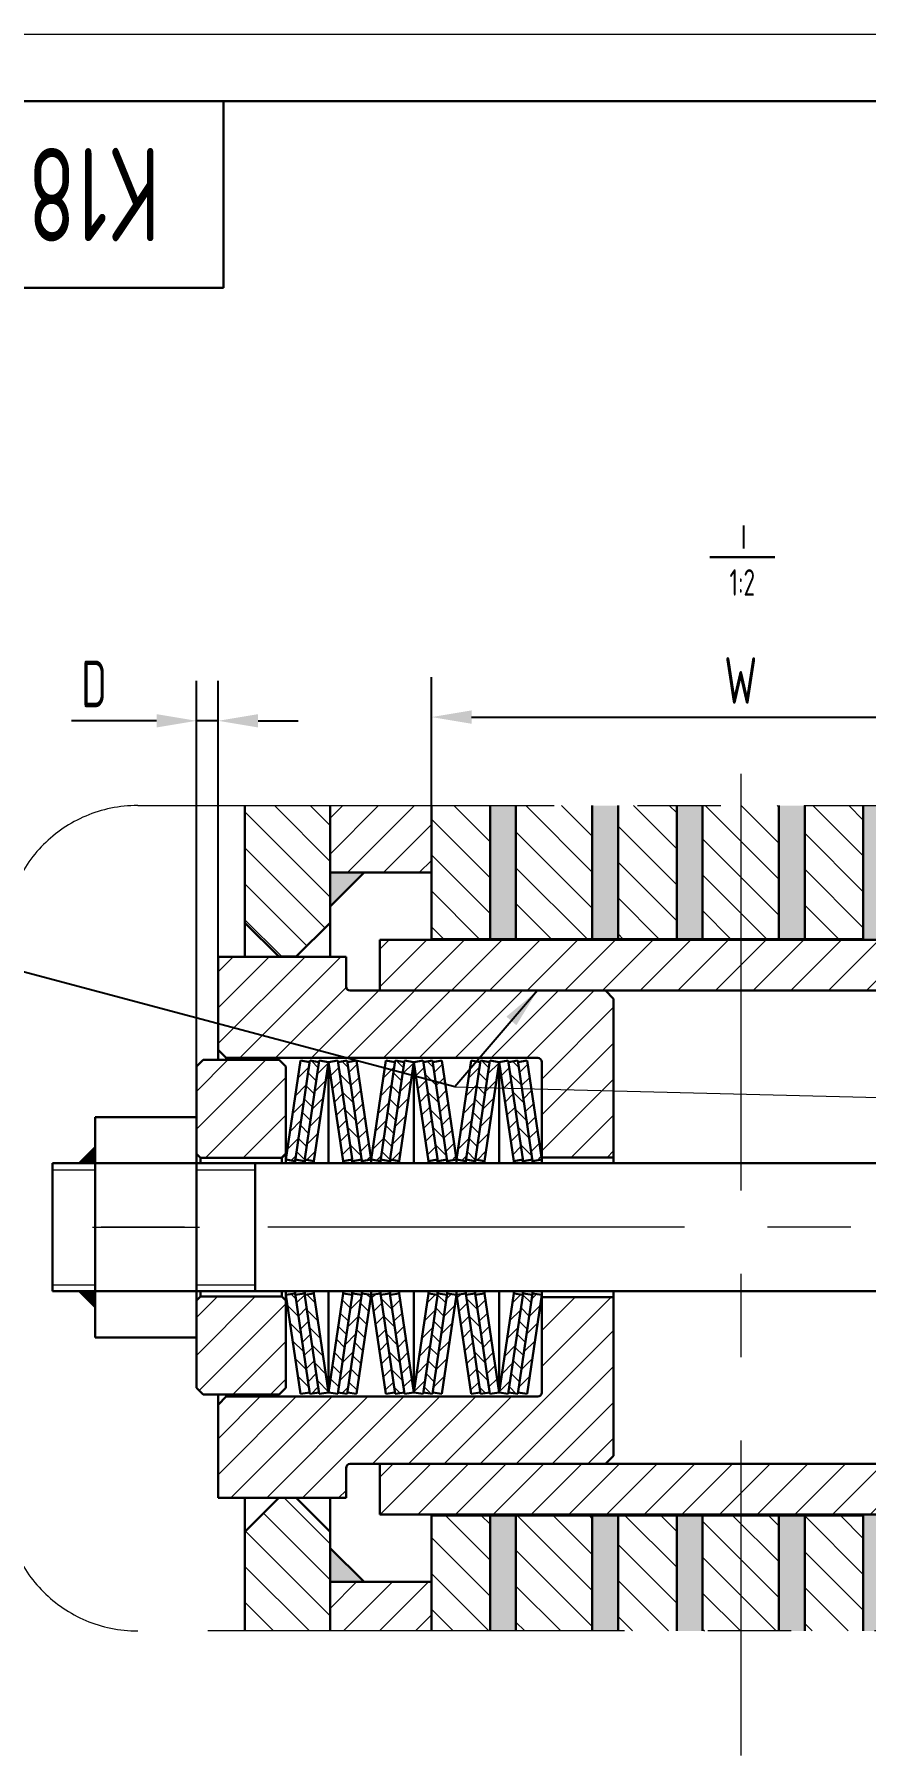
# Model space of a CAD drawing. Header units: millimetres. Extents: x 0 to 4200, y 0 to 2970.
# Drawn here: x 668 to 1292, y 1679 to 2970 of the extents above; entities that cross this region are included whole.
import ezdxf
from ezdxf.enums import TextEntityAlignment as Align

# ---------------------------------------------------------------- set-up
doc = ezdxf.new("R2010")
doc.units = ezdxf.units.MM
doc.header["$LTSCALE"] = 100
doc.linetypes.add('G', pattern=[2, 1.25, -0.25, 0.25, -0.25])
doc.linetypes.add('K', pattern=[2.5, 1.25, -0.25, 0.25, -0.25, 0.25, -0.25])
doc.layers.get('0').update_dxf_attribs({"lineweight": 30})
doc.layers.get('Defpoints').update_dxf_attribs({"lineweight": 30})
for name, color, linetype, lineweight in [('01', 7, 'Continuous', 30), ('02', 1, 'Continuous', 13), ('05', 4, 'G', 13), ('07', 6, 'K', 13), ('08', 1, 'Continuous', 13), ('11', 3, 'Continuous', 13)]:
    doc.layers.add(name, color=color, linetype=linetype, lineweight=lineweight)
doc.styles.get("Standard").update_dxf_attribs({"font": 'isocp', "width": 0.707, "bigfont": 'intecad.shx'})
doc.dimstyles.new('INTE', dxfattribs={"dimscale": 10, "dimtxt": 3.5, "dimasz": 3, "dimexe": 3, "dimexo": 0, "dimgap": 1, "dimtad": 1, "dimdec": 1, "dimzin": 9, "dimdsep": 46, "dimtxsty": 'Standard', "dimcen": 0, "dimclrd": 1, "dimclre": 1, "dimclrt": 3, "dimaunit": 1, "dimadec": 0, "dimazin": 0, "dimtfac": 1, "dimtdec": 1, "dimtmove": 0, "dimatfit": 0, "dimfxl": 1, "dimarcsym": 0})
pattern_1 = [(225, (4929.7666, 3394.5196), (5.656854, -5.656854), [])]
pattern_2 = [(225, (-3087.938, 3394.5196), (-5.656854, 5.656854), [])]
pattern_3 = [(315, (-3087.938, 3394.5196), (-5.656854, -5.656854), [])]
pattern_4 = [(315, (4929.7666, 3394.5196), (5.656854, 5.656854), [])]
pattern_5 = [(315, (4993.7666, 3394.5196), (5.656854, 5.656854), [])]
pattern_6 = [(225, (4993.7666, 3394.5196), (5.656854, -5.656854), [])]
pattern_7 = [(135, (-3023.938, 756.192), (-5.656854, -5.656854), [])]
pattern_8 = [(45, (-3023.938, 756.192), (-5.656854, 5.656854), [])]
pattern_9 = [(45, (-3087.938, 756.192), (-5.656854, 5.656854), [])]
pattern_10 = [(135, (-3087.938, 756.192), (-5.656854, -5.656854), [])]
pattern_11 = [(135, (-2959.938, 756.192), (-5.656854, -5.656854), [])]
pattern_12 = [(45, (-2959.938, 756.192), (-5.656854, 5.656854), [])]

# ---------------------------------------------------------------- blocks, each defined once
blk = doc.blocks.new('*D9')
at = {"layer": '08', "color": 1, "lineweight": -2}
for p, q in [((789.9, 2195.9), (789.9, 2485.2)), ((806.1, 2278.3), (806.1, 2485.2)), ((759.9, 2455.2), (696.1, 2455.2)), ((806.1, 2455.2), (789.9, 2455.2)), ((836.1, 2455.2), (866.1, 2455.2))]:
    blk.add_line(p, q, dxfattribs=at)
at = {"layer": '08', "color": 1}
for points in [[(759.9, 2460.2), (759.9, 2450.2), (789.9, 2455.2)], [(836.1, 2460.2), (836.1, 2450.2), (806.1, 2455.2)]]:
    blk.add_solid(points, dxfattribs=at)
at = {"layer": 'Defpoints', "color": 0}
for p in [(789.9, 2455.2), (806.1, 2278.3), (789.9, 2195.9)]:
    blk.add_point(p, dxfattribs=at)
at = {"layer": '08', "color": 3, "insert": (713, 2482.9), "char_height": 35, "attachment_point": 5}
blk.add_mtext('D', dxfattribs=at)
blk = doc.blocks.new('*D11')
at = {"layer": '08', "color": 1, "lineweight": -2}
for p, q in [((966.2, 2391.7), (966.2, 2488)), ((1430.2, 2391.7), (1430.2, 2488)), ((996.2, 2458), (1400.2, 2458))]:
    blk.add_line(p, q, dxfattribs=at)
at = {"layer": '08', "color": 1}
for points in [[(996.2, 2463), (996.2, 2453), (966.2, 2458)], [(1400.2, 2463), (1400.2, 2453), (1430.2, 2458)]]:
    blk.add_solid(points, dxfattribs=at)
at = {"layer": 'Defpoints', "color": 0}
for p in [(1430.2, 2458), (966.2, 2391.7), (1430.2, 2391.7)]:
    blk.add_point(p, dxfattribs=at)
at = {"layer": '08', "color": 3, "insert": (1198.2, 2485.5), "char_height": 35, "attachment_point": 5}
blk.add_mtext('W', dxfattribs=at)
blk = doc.blocks.new('*U18', base_point=(251.96, 168.31))
at = {"layer": '01'}
for p, q in [((251.96, 168.31), (251.96, 182.31)), ((195.96, 168.31), (251.96, 168.31))]:
    blk.add_line(p, q, dxfattribs=at)
blk = doc.blocks.new('*U19')
at = {"layer": '01'}
blk.add_lwpolyline([(415, 292), (25, 292)], dxfattribs=at)
at = {"layer": '02'}
blk.add_lwpolyline([(420, 297), (0, 297)], dxfattribs=at)

msp = doc.modelspace()

# ---------------------------------------------------------------- hatches: boundary and pattern name
at = {"layer": '01', "ltscale": 2.5}
h = msp.add_hatch(color=256, dxfattribs=at)
h.paths.add_polyline_path([(1029.56, 2391.65), (1010.16, 2391.65), (1010.16, 2291.51), (1029.56, 2291.51)])
h.paths.add_polyline_path([(1106.16, 2391.65), (1086.76, 2391.65), (1086.76, 2291.51), (1106.16, 2291.51)])
h.paths.add_polyline_path([(1169.56, 2391.65), (1150.16, 2391.65), (1150.16, 2291.51), (1169.56, 2291.51)])
h.paths.add_polyline_path([(1226.76, 2291.51), (1246.24, 2291.51), (1246.24, 2391.65), (1226.76, 2391.65)])
h.paths.add_polyline_path([(1309.56, 2391.65), (1290.16, 2391.65), (1290.16, 2290.86), (1309.56, 2290.86)])
h.paths.add_polyline_path([(1386.24, 2391.65), (1366.76, 2391.65), (1366.76, 2290.86), (1386.24, 2290.86)])
h.paths.add_polyline_path([(1386.24, 1859.86), (1366.76, 1859.86), (1366.76, 1772.62), (1386.24, 1772.62)])
h.paths.add_polyline_path([(1309.56, 1859.86), (1290.16, 1859.86), (1290.16, 1772.62), (1309.56, 1772.62)])
h.paths.add_polyline_path([(1226.76, 1772.62), (1246.24, 1772.62), (1246.24, 1859.2), (1226.76, 1859.2)])
h.paths.add_polyline_path([(1169.56, 1859.2), (1150.16, 1859.2), (1150.16, 1772.62), (1169.56, 1772.62)])
h.paths.add_polyline_path([(1106.16, 1859.2), (1086.76, 1859.2), (1086.76, 1772.62), (1106.16, 1772.62)])
h.paths.add_polyline_path([(1010.16, 1772.62), (1029.56, 1772.62), (1029.56, 1859.2), (1010.16, 1859.2)])
for points in [[(890.16, 2341.36), (915.56, 2341.36), (890.16, 2315.96)], [(713.91, 2123.36), (701.91, 2123.36), (713.91, 2135.36)], [(713.91, 2027.36), (701.91, 2027.36), (713.91, 2015.36)], [(890.16, 1809.36), (915.56, 1809.36), (890.16, 1834.76)]]:
    msp.add_hatch(color=256, dxfattribs=at).paths.add_polyline_path(points)
at = {"layer": '02', "linetype": 'Continuous', "ltscale": 2.5}
h = msp.add_hatch(dxfattribs=at)
h.set_pattern_fill('LINE', color=1, scale=6, angle=315, style=0)
h.set_pattern_definition([(315, (2463.412, -1729.01), (13.470384, 13.470384), [])])
h.paths.add_polyline_path([(890.16, 1846.96), (864.76, 1872.36), (851.56, 1872.36), (826.16, 1846.96), (826.16, 1772.62), (890.16, 1772.62)])
h.paths.add_polyline_path([(851.56, 2278.36), (864.76, 2278.36), (890.16, 2303.76), (890.16, 2391.65), (826.16, 2391.65), (826.16, 2303.76)])
h.paths.add_polyline_path([(1010.16, 2391.65), (966.16, 2391.65), (966.16, 2291.51), (1010.16, 2291.51)])
h.paths.add_polyline_path([(1010.16, 1859.2), (966.16, 1859.2), (966.16, 1772.62), (1010.16, 1772.62)])
h.paths.add_polyline_path([(1086.76, 1859.2), (1029.56, 1859.2), (1029.56, 1772.62), (1086.76, 1772.62)])
h.paths.add_polyline_path([(1086.76, 2291.51), (1086.76, 2391.65), (1029.56, 2391.65), (1029.56, 2291.51)])
h.paths.add_polyline_path([(1150.16, 2391.65), (1106.16, 2391.65), (1106.16, 2291.51), (1150.16, 2291.51)])
h.paths.add_polyline_path([(1106.16, 1772.62), (1150.16, 1772.62), (1150.16, 1859.2), (1106.16, 1859.2)])
h.paths.add_polyline_path([(1198.2, 1772.62), (1226.76, 1772.62), (1226.76, 1859.2), (1198.2, 1859.2)])
h.paths.add_polyline_path([(1198.2, 1859.2), (1169.56, 1859.2), (1169.56, 1772.62), (1198.2, 1772.62)])
h.paths.add_polyline_path([(1169.56, 2291.51), (1198.2, 2291.51), (1198.2, 2391.65), (1169.56, 2391.65)])
h.paths.add_polyline_path([(1198.2, 2291.51), (1226.76, 2291.51), (1226.76, 2391.65), (1198.2, 2391.65)])
h.paths.add_polyline_path([(1290.16, 2391.65), (1246.24, 2391.65), (1246.24, 2291.51), (1290.16, 2291.51)])
h.paths.add_polyline_path([(1290.16, 1859.2), (1246.24, 1859.2), (1246.24, 1772.62), (1290.16, 1772.62)])
h.paths.add_polyline_path([(1309.56, 1772.62), (1366.76, 1772.62), (1366.76, 1859.86), (1309.56, 1859.86)])
h.paths.add_polyline_path([(1430.24, 1859.86), (1386.24, 1859.86), (1386.24, 1772.62), (1430.24, 1772.62)])
h.paths.add_polyline_path([(1570.16, 1846.96), (1544.76, 1872.36), (1531.56, 1872.36), (1506.16, 1846.96), (1506.16, 1772.62), (1570.16, 1772.62)])
h.paths.add_polyline_path([(1570.16, 2391.65), (1506.16, 2391.65), (1506.16, 2303.76), (1531.56, 2278.36), (1544.76, 2278.36), (1570.16, 2303.76)])
h.paths.add_polyline_path([(1430.16, 2391.65), (1386.24, 2391.65), (1386.24, 2290.86), (1430.16, 2290.86)])
h.paths.add_polyline_path([(1366.76, 2391.65), (1309.56, 2391.65), (1309.56, 2290.86), (1366.76, 2290.86)])
h = msp.add_hatch(dxfattribs=at)
h.set_pattern_fill('LINE', color=1, scale=6, angle=45, style=0)
h.set_pattern_definition([(45, (2463.412, -1729.01), (-13.470384, 13.470384), [])])
h.paths.add_polyline_path([(1506.16, 2341.36), (1506.16, 2391.65), (1430.16, 2391.65), (1430.16, 2341.36)])
h.paths.add_polyline_path([(966.16, 2341.36), (966.16, 2391.65), (890.16, 2391.65), (890.16, 2341.36)])
h.paths.add_polyline_path([(890.16, 1809.36), (890.16, 1772.62), (966.16, 1772.62), (966.16, 1809.36)])
h.paths.add_polyline_path([(1430.24, 1809.36), (1430.24, 1772.62), (1506.16, 1772.62), (1506.16, 1809.36)])
at = {"layer": '02', "ltscale": 2.5}
h = msp.add_hatch(dxfattribs=at)
h.set_pattern_fill('_USER', color=256, scale=20, angle=45, style=0, pattern_type=0)
h.set_pattern_definition([(45, (-5801.514, -457.02), (-14.142136, 14.142136), [])])
h.paths.add_polyline_path([(1328.86, 2252.86), (1328.86, 2290.86), (927.46, 2290.86), (927.46, 2252.86)])
h.paths.add_polyline_path([(1328.86, 1859.86), (1328.86, 1897.86), (927.46, 1897.86), (927.46, 1859.86)])
at = {"layer": '02', "linetype": 'Continuous', "ltscale": 2.5}
h = msp.add_hatch(dxfattribs=at)
h.set_pattern_fill('LINE', color=1, scale=6, angle=45, style=0)
h.set_pattern_definition([(45, (479.306, 1428.322), (-13.4704, 13.4704), [])])
h.paths.add_polyline_path([(812.19, 1948.36), (806.09, 1942.26), (806.09, 1872.41), (902.1, 1872.41), (902.1, 1894.81, -0.4142136), (905.15, 1897.86), (1096.67, 1897.86), (1102.76, 1903.96), (1102.76, 2022.98), (1048.91, 2022.98), (1048.91, 1951.4, -0.4142136), (1045.87, 1948.36)])
h.paths.add_polyline_path([(902.1, 2255.9), (902.1, 2278.3), (806.09, 2278.3), (806.09, 2208.45), (812.19, 2202.36), (1045.87, 2202.36, -0.4142136), (1048.91, 2199.31), (1048.91, 2127.73), (1102.76, 2127.73), (1102.76, 2246.76), (1096.67, 2252.85), (905.15, 2252.85, -0.4142136)])
at = {"layer": '02', "ltscale": 2.5}
h = msp.add_hatch(dxfattribs=at)
h.set_pattern_fill('_USER', color=256, scale=20, angle=45, style=0, pattern_type=0)
h.set_pattern_definition([(45, (-4257.38, 608.965), (-14.142136, 14.142136), [])])
h.paths.add_polyline_path([(853.91, 2127.36), (856.91, 2130.36), (856.91, 2195.86), (851.91, 2200.86), (794.91, 2200.86), (789.91, 2195.86), (789.91, 2130.36), (792.91, 2127.36)])
h.paths.add_polyline_path([(856.91, 2020.36), (853.91, 2023.36), (792.91, 2023.36), (789.91, 2020.36), (789.91, 1954.86), (794.91, 1949.86), (851.91, 1949.86), (856.91, 1954.86)])
h = msp.add_hatch(dxfattribs=at)
h.set_pattern_fill('_USER', color=256, scale=8, angle=45, style=0, pattern_type=0)
h.set_pattern_definition(pattern_9)
h.paths.add_polyline_path([(874.77, 2199.21), (867.86, 2200.36), (856.91, 2126.11), (863.82, 2124.96), (863.99, 2126.1), (863.99, 2126.11), (863.99, 2126.11)])
h = msp.add_hatch(dxfattribs=at)
h.set_pattern_fill('_USER', color=256, scale=8, angle=135, style=0, pattern_type=0)
h.set_pattern_definition(pattern_10)
h.paths.add_polyline_path([(881.84, 2199.21), (874.94, 2200.36), (863.99, 2126.11), (870.89, 2124.96), (871.06, 2126.1), (871.06, 2126.11), (871.06, 2126.11)])
h = msp.add_hatch(dxfattribs=at)
h.set_pattern_fill('_USER', color=256, scale=8, angle=45, style=0, pattern_type=0)
h.set_pattern_definition(pattern_9)
h.paths.add_polyline_path([(888.91, 2199.21), (882.01, 2200.36), (871.06, 2126.11), (877.97, 2124.96)])
h = msp.add_hatch(dxfattribs=at)
h.set_pattern_fill('_USER', color=256, scale=8, angle=45, style=0, pattern_type=0)
h.set_pattern_definition(pattern_9)
h.paths.add_polyline_path([(888.91, 2199.21), (895.82, 2200.36), (906.77, 2126.11), (899.86, 2124.96)])
h = msp.add_hatch(dxfattribs=at)
h.set_pattern_fill('_USER', color=256, scale=8, angle=135, style=0, pattern_type=0)
h.set_pattern_definition(pattern_10)
h.paths.add_polyline_path([(895.99, 2199.21), (902.89, 2200.36), (913.84, 2126.11), (906.94, 2124.96), (906.77, 2126.1), (906.77, 2126.11), (906.77, 2126.11)])
h = msp.add_hatch(dxfattribs=at)
h.set_pattern_fill('_USER', color=256, scale=8, angle=45, style=0, pattern_type=0)
h.set_pattern_definition(pattern_9)
h.paths.add_polyline_path([(903.06, 2199.21), (909.97, 2200.36), (920.91, 2126.11), (914.01, 2124.96), (913.84, 2126.1), (913.84, 2126.11), (913.84, 2126.11)])
h = msp.add_hatch(dxfattribs=at)
h.set_pattern_fill('_USER', color=256, scale=8, angle=45, style=0, pattern_type=0)
h.set_pattern_definition(pattern_8)
h.paths.add_polyline_path([(938.77, 2199.21), (931.86, 2200.36), (920.91, 2126.11), (927.82, 2124.96), (927.99, 2126.1), (927.99, 2126.11), (927.99, 2126.11)])
h = msp.add_hatch(dxfattribs=at)
h.set_pattern_fill('_USER', color=256, scale=8, angle=135, style=0, pattern_type=0)
h.set_pattern_definition(pattern_7)
h.paths.add_polyline_path([(945.84, 2199.21), (938.94, 2200.36), (927.99, 2126.11), (934.89, 2124.96), (935.06, 2126.1), (935.06, 2126.11), (935.06, 2126.11)])
h = msp.add_hatch(dxfattribs=at)
h.set_pattern_fill('_USER', color=256, scale=8, angle=45, style=0, pattern_type=0)
h.set_pattern_definition(pattern_8)
h.paths.add_polyline_path([(952.91, 2199.21), (946.01, 2200.36), (935.06, 2126.11), (941.97, 2124.96)])
h = msp.add_hatch(dxfattribs=at)
h.set_pattern_fill('_USER', color=256, scale=8, angle=45, style=0, pattern_type=0)
h.set_pattern_definition(pattern_8)
h.paths.add_polyline_path([(952.91, 2199.21), (959.82, 2200.36), (970.77, 2126.11), (963.86, 2124.96)])
h = msp.add_hatch(dxfattribs=at)
h.set_pattern_fill('_USER', color=256, scale=8, angle=135, style=0, pattern_type=0)
h.set_pattern_definition(pattern_7)
h.paths.add_polyline_path([(959.99, 2199.21), (966.89, 2200.36), (977.84, 2126.11), (970.94, 2124.96), (970.77, 2126.1), (970.77, 2126.11), (970.77, 2126.11)])
h = msp.add_hatch(dxfattribs=at)
h.set_pattern_fill('_USER', color=256, scale=8, angle=45, style=0, pattern_type=0)
h.set_pattern_definition(pattern_8)
h.paths.add_polyline_path([(967.06, 2199.21), (973.97, 2200.36), (984.91, 2126.11), (978.01, 2124.96), (977.84, 2126.1), (977.84, 2126.11), (977.84, 2126.11)])
h = msp.add_hatch(dxfattribs=at)
h.set_pattern_fill('_USER', color=256, scale=8, angle=45, style=0, pattern_type=0)
h.set_pattern_definition(pattern_12)
h.paths.add_polyline_path([(1002.77, 2199.21), (995.86, 2200.36), (984.91, 2126.11), (991.82, 2124.96), (991.99, 2126.1), (991.99, 2126.11), (991.99, 2126.11)])
h = msp.add_hatch(dxfattribs=at)
h.set_pattern_fill('_USER', color=256, scale=8, angle=135, style=0, pattern_type=0)
h.set_pattern_definition(pattern_11)
h.paths.add_polyline_path([(1009.84, 2199.21), (1002.94, 2200.36), (991.99, 2126.11), (998.89, 2124.96), (999.06, 2126.1), (999.06, 2126.11), (999.06, 2126.11)])
h = msp.add_hatch(dxfattribs=at)
h.set_pattern_fill('_USER', color=256, scale=8, angle=45, style=0, pattern_type=0)
h.set_pattern_definition(pattern_12)
h.paths.add_polyline_path([(1016.91, 2199.21), (1010.01, 2200.36), (999.06, 2126.11), (1005.97, 2124.96)])
h = msp.add_hatch(dxfattribs=at)
h.set_pattern_fill('_USER', color=256, scale=8, angle=45, style=0, pattern_type=0)
h.set_pattern_definition(pattern_12)
h.paths.add_polyline_path([(1016.91, 2199.21), (1023.82, 2200.36), (1034.77, 2126.11), (1027.86, 2124.96)])
h = msp.add_hatch(dxfattribs=at)
h.set_pattern_fill('_USER', color=256, scale=8, angle=135, style=0, pattern_type=0)
h.set_pattern_definition(pattern_11)
h.paths.add_polyline_path([(1023.99, 2199.21), (1030.89, 2200.36), (1041.84, 2126.11), (1034.94, 2124.96), (1034.77, 2126.1), (1034.77, 2126.11), (1034.77, 2126.11)])
h = msp.add_hatch(dxfattribs=at)
h.set_pattern_fill('_USER', color=256, scale=8, angle=45, style=0, pattern_type=0)
h.set_pattern_definition(pattern_12)
h.paths.add_polyline_path([(1031.06, 2199.21), (1037.97, 2200.36), (1048.91, 2126.11), (1042.01, 2124.96), (1041.84, 2126.1), (1041.84, 2126.11), (1041.84, 2126.11)])
h = msp.add_hatch(dxfattribs=at)
h.set_pattern_fill('_USER', color=256, scale=8, angle=45, style=0, pattern_type=0)
h.set_pattern_definition(pattern_3)
h.paths.add_polyline_path([(874.77, 1951.5), (867.86, 1950.35), (856.91, 2024.61), (863.82, 2025.76), (863.99, 2024.61), (863.99, 2024.61), (863.99, 2024.61)])
h = msp.add_hatch(dxfattribs=at)
h.set_pattern_fill('_USER', color=256, scale=8, angle=135, style=0, pattern_type=0)
h.set_pattern_definition(pattern_2)
h.paths.add_polyline_path([(881.84, 1951.5), (874.94, 1950.35), (863.99, 2024.61), (870.89, 2025.76), (871.06, 2024.61), (871.06, 2024.61), (871.06, 2024.61)])
h = msp.add_hatch(dxfattribs=at)
h.set_pattern_fill('_USER', color=256, scale=8, angle=45, style=0, pattern_type=0)
h.set_pattern_definition(pattern_3)
h.paths.add_polyline_path([(888.91, 1951.5), (882.01, 1950.35), (871.06, 2024.61), (877.97, 2025.76)])
h = msp.add_hatch(dxfattribs=at)
h.set_pattern_fill('_USER', color=256, scale=8, angle=45, style=0, pattern_type=0)
h.set_pattern_definition(pattern_3)
h.paths.add_polyline_path([(888.91, 1951.5), (895.82, 1950.35), (906.77, 2024.61), (899.86, 2025.76)])
h = msp.add_hatch(dxfattribs=at)
h.set_pattern_fill('_USER', color=256, scale=8, angle=135, style=0, pattern_type=0)
h.set_pattern_definition(pattern_2)
h.paths.add_polyline_path([(895.99, 1951.5), (902.89, 1950.35), (913.84, 2024.61), (906.94, 2025.76), (906.77, 2024.61), (906.77, 2024.61), (906.77, 2024.61)])
h = msp.add_hatch(dxfattribs=at)
h.set_pattern_fill('_USER', color=256, scale=8, angle=45, style=0, pattern_type=0)
h.set_pattern_definition(pattern_3)
h.paths.add_polyline_path([(903.06, 1951.5), (909.97, 1950.35), (920.91, 2024.61), (914.01, 2025.76), (913.84, 2024.61), (913.84, 2024.61), (913.84, 2024.61)])
h = msp.add_hatch(dxfattribs=at)
h.set_pattern_fill('_USER', color=256, scale=8, angle=45, style=0, pattern_type=0)
h.set_pattern_definition(pattern_1)
h.paths.add_polyline_path([(938.77, 1951.5), (931.86, 1950.35), (920.91, 2024.61), (927.82, 2025.76), (927.99, 2024.61), (927.99, 2024.61), (927.99, 2024.61)])
h = msp.add_hatch(dxfattribs=at)
h.set_pattern_fill('_USER', color=256, scale=8, angle=135, style=0, pattern_type=0)
h.set_pattern_definition(pattern_4)
h.paths.add_polyline_path([(945.84, 1951.5), (938.94, 1950.35), (927.99, 2024.61), (934.89, 2025.76), (935.06, 2024.61), (935.06, 2024.61), (935.06, 2024.61)])
h = msp.add_hatch(dxfattribs=at)
h.set_pattern_fill('_USER', color=256, scale=8, angle=45, style=0, pattern_type=0)
h.set_pattern_definition(pattern_1)
h.paths.add_polyline_path([(952.91, 1951.5), (946.01, 1950.35), (935.06, 2024.61), (941.97, 2025.76)])
h = msp.add_hatch(dxfattribs=at)
h.set_pattern_fill('_USER', color=256, scale=8, angle=45, style=0, pattern_type=0)
h.set_pattern_definition(pattern_1)
h.paths.add_polyline_path([(952.91, 1951.5), (959.82, 1950.35), (970.77, 2024.61), (963.86, 2025.76)])
h = msp.add_hatch(dxfattribs=at)
h.set_pattern_fill('_USER', color=256, scale=8, angle=135, style=0, pattern_type=0)
h.set_pattern_definition(pattern_4)
h.paths.add_polyline_path([(959.99, 1951.5), (966.89, 1950.35), (977.84, 2024.61), (970.94, 2025.76), (970.77, 2024.61), (970.77, 2024.61), (970.77, 2024.61)])
h = msp.add_hatch(dxfattribs=at)
h.set_pattern_fill('_USER', color=256, scale=8, angle=45, style=0, pattern_type=0)
h.set_pattern_definition(pattern_1)
h.paths.add_polyline_path([(967.06, 1951.5), (973.97, 1950.35), (984.91, 2024.61), (978.01, 2025.76), (977.84, 2024.61), (977.84, 2024.61), (977.84, 2024.61)])
h = msp.add_hatch(dxfattribs=at)
h.set_pattern_fill('_USER', color=256, scale=8, angle=45, style=0, pattern_type=0)
h.set_pattern_definition(pattern_6)
h.paths.add_polyline_path([(1002.77, 1951.5), (995.86, 1950.35), (984.91, 2024.61), (991.82, 2025.76), (991.99, 2024.61), (991.99, 2024.61), (991.99, 2024.61)])
h = msp.add_hatch(dxfattribs=at)
h.set_pattern_fill('_USER', color=256, scale=8, angle=135, style=0, pattern_type=0)
h.set_pattern_definition(pattern_5)
h.paths.add_polyline_path([(1009.84, 1951.5), (1002.94, 1950.35), (991.99, 2024.61), (998.89, 2025.76), (999.06, 2024.61), (999.06, 2024.61), (999.06, 2024.61)])
h = msp.add_hatch(dxfattribs=at)
h.set_pattern_fill('_USER', color=256, scale=8, angle=45, style=0, pattern_type=0)
h.set_pattern_definition(pattern_6)
h.paths.add_polyline_path([(1016.91, 1951.5), (1010.01, 1950.35), (999.06, 2024.61), (1005.97, 2025.76)])
h = msp.add_hatch(dxfattribs=at)
h.set_pattern_fill('_USER', color=256, scale=8, angle=45, style=0, pattern_type=0)
h.set_pattern_definition(pattern_6)
h.paths.add_polyline_path([(1016.91, 1951.5), (1023.82, 1950.35), (1034.77, 2024.61), (1027.86, 2025.76)])
h = msp.add_hatch(dxfattribs=at)
h.set_pattern_fill('_USER', color=256, scale=8, angle=135, style=0, pattern_type=0)
h.set_pattern_definition(pattern_5)
h.paths.add_polyline_path([(1023.99, 1951.5), (1030.89, 1950.35), (1041.84, 2024.61), (1034.94, 2025.76), (1034.77, 2024.61), (1034.77, 2024.61), (1034.77, 2024.61)])
h = msp.add_hatch(dxfattribs=at)
h.set_pattern_fill('_USER', color=256, scale=8, angle=45, style=0, pattern_type=0)
h.set_pattern_definition(pattern_6)
h.paths.add_polyline_path([(1031.06, 1951.5), (1037.97, 1950.35), (1048.91, 2024.61), (1042.01, 2025.76), (1041.84, 2024.61), (1041.84, 2024.61), (1041.84, 2024.61)])

# ---------------------------------------------------------------- linework, layer by layer
at = {"ltscale": 2.5}
msp.add_line((1174.95, 2577.87), (1223.76, 2577.87), dxfattribs=at)
at = {"layer": '01', "ltscale": 2.5}
for p, q in [((826.16, 2391.65), (826.16, 2278.3)), ((890.16, 2391.65), (890.16, 2278.3)), ((890.16, 2278.3), (890.16, 2391.65)), ((966.16, 2391.65), (966.16, 2290.86)), ((966.16, 2290.86), (966.16, 2391.65)), ((1010.16, 2290.86), (1010.16, 2391.65)), ((1029.56, 2290.86), (1029.56, 2391.65)), ((1086.76, 2290.86), (1086.76, 2391.65)), ((1106.16, 2290.86), (1106.16, 2391.65)), ((1150.16, 2290.86), (1150.16, 2391.65)), ((1169.56, 2290.86), (1169.56, 2391.65)), ((1226.76, 2290.86), (1226.76, 2391.65)), ((1290.16, 2391.65), (1290.16, 2290.86)), ((890.16, 2341.36), (966.16, 2341.36)), ((890.16, 2315.96), (915.56, 2341.36)), ((927.46, 2290.86), (1468.94, 2290.86)), ((927.46, 2290.86), (927.46, 2252.86)), ((966.3, 2291.51), (1290.16, 2291.51)), ((851.56, 2278.36), (851.56, 2278.3)), ((864.76, 2278.36), (864.76, 2278.3)), ((927.46, 2252.86), (1328.86, 2252.86)), ((794.91, 2200.86), (789.91, 2195.86)), ((789.91, 2195.86), (789.91, 1954.86)), ((851.91, 2200.86), (794.91, 2200.86)), ((812.19, 2200.86), (812.19, 2202.36)), ((851.91, 2200.86), (856.91, 2195.86)), ((867.86, 2200.36), (856.91, 2126.11)), ((856.91, 2195.86), (856.91, 2123.36)), ((874.94, 2200.36), (863.82, 2124.96)), ((867.86, 2200.36), (874.77, 2199.21)), ((882.01, 2200.36), (870.89, 2124.96)), ((874.94, 2200.36), (881.84, 2199.21)), ((888.91, 2199.21), (877.97, 2124.96)), ((882.01, 2200.36), (888.91, 2199.21)), ((895.82, 2200.36), (888.91, 2199.21)), ((888.91, 2199.21), (888.91, 2123.36)), ((888.91, 2199.21), (899.86, 2124.96)), ((895.82, 2200.36), (906.94, 2124.96)), ((902.89, 2200.36), (895.99, 2199.21)), ((902.89, 2200.36), (914.01, 2124.96)), ((909.97, 2200.36), (903.06, 2199.21)), ((909.97, 2200.36), (920.91, 2126.11)), ((931.86, 2200.36), (920.91, 2126.11)), ((938.94, 2200.36), (927.82, 2124.96)), ((931.86, 2200.36), (938.77, 2199.21)), ((946.01, 2200.36), (934.89, 2124.96)), ((938.94, 2200.36), (945.84, 2199.21)), ((952.91, 2199.21), (941.97, 2124.96)), ((946.01, 2200.36), (952.91, 2199.21)), ((959.82, 2200.36), (952.91, 2199.21)), ((952.91, 2199.21), (963.86, 2124.96)), ((952.91, 2199.21), (952.91, 2123.36)), ((959.82, 2200.36), (970.94, 2124.96)), ((966.89, 2200.36), (959.99, 2199.21)), ((966.89, 2200.36), (978.01, 2124.96)), ((973.97, 2200.36), (967.06, 2199.21)), ((973.97, 2200.36), (984.91, 2126.11)), ((995.86, 2200.36), (984.91, 2126.11)), ((1002.94, 2200.36), (991.82, 2124.96)), ((995.86, 2200.36), (1002.77, 2199.21)), ((1010.01, 2200.36), (998.89, 2124.96)), ((1002.94, 2200.36), (1009.84, 2199.21)), ((1016.91, 2199.21), (1005.97, 2124.96)), ((1010.01, 2200.36), (1016.91, 2199.21)), ((1023.82, 2200.36), (1016.91, 2199.21)), ((1016.91, 2199.21), (1027.86, 2124.96)), ((1016.91, 2199.21), (1016.91, 2123.36)), ((1023.82, 2200.36), (1034.94, 2124.96)), ((1030.89, 2200.36), (1023.99, 2199.21)), ((1030.89, 2200.36), (1042.01, 2124.96)), ((1037.97, 2200.36), (1031.06, 2199.21)), ((1037.97, 2200.36), (1048.91, 2126.11)), ((713.91, 2157.96), (713.91, 1992.76)), ((713.91, 2157.96), (789.91, 2157.96)), ((713.91, 2135.36), (701.91, 2123.36)), ((792.91, 2127.36), (789.91, 2130.36)), ((853.91, 2127.36), (856.91, 2130.36)), ((681.89, 2123.36), (713.91, 2123.36)), ((681.89, 2123.36), (681.89, 2027.36)), ((713.91, 2123.36), (789.91, 2123.36)), ((789.91, 2123.36), (1466.41, 2123.36)), ((853.91, 2127.36), (792.91, 2127.36)), ((792.91, 2127.36), (792.91, 2123.36)), ((833.89, 2123.36), (833.89, 2027.36)), ((853.91, 2123.36), (853.91, 2127.36)), ((856.91, 2126.11), (856.91, 2123.36)), ((863.82, 2124.96), (856.91, 2126.11)), ((863.82, 2124.96), (863.82, 2123.36)), ((863.99, 2126.11), (863.99, 2123.36)), ((870.89, 2124.96), (863.99, 2126.11)), ((870.89, 2124.96), (870.89, 2123.36)), ((877.97, 2124.96), (871.06, 2126.11)), ((871.06, 2126.11), (871.06, 2123.36)), ((877.97, 2124.96), (877.97, 2123.36)), ((899.86, 2124.96), (906.77, 2126.11)), ((899.86, 2124.96), (899.86, 2123.36)), ((906.77, 2126.11), (906.77, 2123.36)), ((906.94, 2124.96), (913.84, 2126.11)), ((906.94, 2124.96), (906.94, 2123.36)), ((913.84, 2126.11), (913.84, 2123.36)), ((914.01, 2124.96), (920.91, 2126.11)), ((914.01, 2124.96), (914.01, 2123.36)), ((920.91, 2126.11), (920.91, 2123.36)), ((927.82, 2124.96), (920.91, 2126.11)), ((920.91, 2126.11), (920.91, 2123.36)), ((927.82, 2124.96), (927.82, 2123.36)), ((927.99, 2126.11), (927.99, 2123.36)), ((934.89, 2124.96), (927.99, 2126.11)), ((934.89, 2124.96), (934.89, 2123.36)), ((935.06, 2126.11), (935.06, 2123.36)), ((941.97, 2124.96), (935.06, 2126.11)), ((941.97, 2124.96), (941.97, 2123.36)), ((963.86, 2124.96), (970.77, 2126.11)), ((963.86, 2124.96), (963.86, 2123.36)), ((970.77, 2126.11), (970.77, 2123.36)), ((970.94, 2124.96), (977.84, 2126.11)), ((970.94, 2124.96), (970.94, 2123.36)), ((977.84, 2126.11), (977.84, 2123.36)), ((978.01, 2124.96), (984.91, 2126.11)), ((978.01, 2124.96), (978.01, 2123.36)), ((984.91, 2126.11), (984.91, 2123.36)), ((991.82, 2124.96), (984.91, 2126.11)), ((984.91, 2126.11), (984.91, 2123.36)), ((991.82, 2124.96), (991.82, 2123.36)), ((991.99, 2126.11), (991.99, 2123.36)), ((998.89, 2124.96), (991.99, 2126.11)), ((998.89, 2124.96), (998.89, 2123.36)), ((999.06, 2126.11), (999.06, 2123.36)), ((1005.97, 2124.96), (999.06, 2126.11)), ((1005.97, 2124.96), (1005.97, 2123.36)), ((1027.86, 2124.96), (1034.77, 2126.11)), ((1027.86, 2124.96), (1027.86, 2123.36)), ((1034.77, 2126.11), (1034.77, 2123.36)), ((1034.94, 2124.96), (1041.84, 2126.11)), ((1034.94, 2124.96), (1034.94, 2123.36)), ((1041.84, 2126.11), (1041.84, 2123.36)), ((1042.01, 2124.96), (1048.91, 2126.11)), ((1042.01, 2124.96), (1042.01, 2123.36)), ((1048.91, 2126.11), (1048.91, 2123.36)), ((681.89, 2027.36), (713.91, 2027.36)), ((713.91, 2015.36), (701.91, 2027.36)), ((713.91, 2027.36), (789.91, 2027.36)), ((789.91, 2027.36), (1466.41, 2027.36)), ((792.91, 2027.36), (792.91, 2023.36)), ((853.91, 2023.36), (853.91, 2027.36)), ((856.91, 2027.36), (856.91, 1954.86)), ((856.91, 2024.61), (856.91, 2027.36)), ((863.82, 2025.76), (863.82, 2027.36)), ((863.99, 2024.61), (863.99, 2027.36)), ((870.89, 2025.76), (870.89, 2027.36)), ((871.06, 2024.61), (871.06, 2027.36)), ((877.97, 2025.76), (877.97, 2027.36)), ((888.91, 1951.5), (888.91, 2027.36)), ((899.86, 2025.76), (899.86, 2027.36)), ((906.77, 2024.61), (906.77, 2027.36)), ((906.94, 2025.76), (906.94, 2027.36)), ((913.84, 2024.61), (913.84, 2027.36)), ((914.01, 2025.76), (914.01, 2027.36)), ((920.91, 2024.61), (920.91, 2027.36)), ((920.91, 2024.61), (920.91, 2027.36)), ((927.82, 2025.76), (927.82, 2027.36)), ((927.99, 2024.61), (927.99, 2027.36)), ((934.89, 2025.76), (934.89, 2027.36)), ((935.06, 2024.61), (935.06, 2027.36)), ((941.97, 2025.76), (941.97, 2027.36)), ((952.91, 1951.5), (952.91, 2027.36)), ((963.86, 2025.76), (963.86, 2027.36)), ((970.77, 2024.61), (970.77, 2027.36)), ((970.94, 2025.76), (970.94, 2027.36)), ((977.84, 2024.61), (977.84, 2027.36)), ((978.01, 2025.76), (978.01, 2027.36)), ((984.91, 2024.61), (984.91, 2027.36)), ((984.91, 2024.61), (984.91, 2027.36)), ((991.82, 2025.76), (991.82, 2027.36)), ((991.99, 2024.61), (991.99, 2027.36)), ((998.89, 2025.76), (998.89, 2027.36)), ((999.06, 2024.61), (999.06, 2027.36)), ((1005.97, 2025.76), (1005.97, 2027.36)), ((1016.91, 1951.5), (1016.91, 2027.36)), ((1027.86, 2025.76), (1027.86, 2027.36)), ((1034.77, 2024.61), (1034.77, 2027.36)), ((1034.94, 2025.76), (1034.94, 2027.36)), ((1041.84, 2024.61), (1041.84, 2027.36)), ((1042.01, 2025.76), (1042.01, 2027.36)), ((1048.91, 2024.61), (1048.91, 2027.36)), ((792.91, 2023.36), (789.91, 2020.36)), ((853.91, 2023.36), (792.91, 2023.36)), ((853.91, 2023.36), (856.91, 2020.36)), ((863.82, 2025.76), (856.91, 2024.61)), ((867.86, 1950.35), (856.91, 2024.61)), ((874.94, 1950.35), (863.82, 2025.76)), ((870.89, 2025.76), (863.99, 2024.61)), ((882.01, 1950.35), (870.89, 2025.76)), ((877.97, 2025.76), (871.06, 2024.61)), ((888.91, 1951.5), (877.97, 2025.76)), ((888.91, 1951.5), (899.86, 2025.76)), ((895.82, 1950.35), (906.94, 2025.76)), ((899.86, 2025.76), (906.77, 2024.61)), ((902.89, 1950.35), (914.01, 2025.76)), ((906.94, 2025.76), (913.84, 2024.61)), ((909.97, 1950.35), (920.91, 2024.61)), ((914.01, 2025.76), (920.91, 2024.61)), ((927.82, 2025.76), (920.91, 2024.61)), ((931.86, 1950.35), (920.91, 2024.61)), ((938.94, 1950.35), (927.82, 2025.76)), ((934.89, 2025.76), (927.99, 2024.61)), ((946.01, 1950.35), (934.89, 2025.76)), ((941.97, 2025.76), (935.06, 2024.61)), ((952.91, 1951.5), (941.97, 2025.76)), ((952.91, 1951.5), (963.86, 2025.76)), ((959.82, 1950.35), (970.94, 2025.76)), ((963.86, 2025.76), (970.77, 2024.61)), ((966.89, 1950.35), (978.01, 2025.76)), ((970.94, 2025.76), (977.84, 2024.61)), ((973.97, 1950.35), (984.91, 2024.61)), ((978.01, 2025.76), (984.91, 2024.61)), ((991.82, 2025.76), (984.91, 2024.61)), ((995.86, 1950.35), (984.91, 2024.61)), ((1002.94, 1950.35), (991.82, 2025.76)), ((998.89, 2025.76), (991.99, 2024.61)), ((1010.01, 1950.35), (998.89, 2025.76)), ((1005.97, 2025.76), (999.06, 2024.61)), ((1016.91, 1951.5), (1005.97, 2025.76)), ((1016.91, 1951.5), (1027.86, 2025.76)), ((1023.82, 1950.35), (1034.94, 2025.76)), ((1027.86, 2025.76), (1034.77, 2024.61)), ((1030.89, 1950.35), (1042.01, 2025.76)), ((1034.94, 2025.76), (1041.84, 2024.61)), ((1037.97, 1950.35), (1048.91, 2024.61)), ((1042.01, 2025.76), (1048.91, 2024.61)), ((713.91, 1992.76), (789.91, 1992.76)), ((794.91, 1949.86), (789.91, 1954.86)), ((851.91, 1949.86), (794.91, 1949.86)), ((812.19, 1948.36), (812.19, 1949.86)), ((851.91, 1949.86), (856.91, 1954.86)), ((867.86, 1950.35), (874.77, 1951.5)), ((874.94, 1950.35), (881.84, 1951.5)), ((882.01, 1950.35), (888.91, 1951.5)), ((895.82, 1950.35), (888.91, 1951.5)), ((902.89, 1950.35), (895.99, 1951.5)), ((909.97, 1950.35), (903.06, 1951.5)), ((931.86, 1950.35), (938.77, 1951.5)), ((938.94, 1950.35), (945.84, 1951.5)), ((946.01, 1950.35), (952.91, 1951.5)), ((959.82, 1950.35), (952.91, 1951.5)), ((966.89, 1950.35), (959.99, 1951.5)), ((973.97, 1950.35), (967.06, 1951.5)), ((995.86, 1950.35), (1002.77, 1951.5)), ((1002.94, 1950.35), (1009.84, 1951.5)), ((1010.01, 1950.35), (1016.91, 1951.5)), ((1023.82, 1950.35), (1016.91, 1951.5)), ((1030.89, 1950.35), (1023.99, 1951.5)), ((1037.97, 1950.35), (1031.06, 1951.5)), ((806.09, 1942.26), (812.19, 1948.36)), ((927.46, 1897.86), (1328.86, 1897.86)), ((927.46, 1897.86), (927.46, 1859.86)), ((826.16, 1872.41), (826.16, 1772.62)), ((851.56, 1872.36), (851.56, 1872.41)), ((864.76, 1872.36), (864.76, 1872.41)), ((890.16, 1772.62), (890.16, 1872.41)), ((890.16, 1872.41), (890.16, 1772.62)), ((927.46, 1859.86), (1468.94, 1859.86)), ((966.16, 1772.62), (966.16, 1859.86)), ((966.16, 1859.86), (966.16, 1772.62)), ((1010.16, 1772.62), (1010.16, 1859.86)), ((1029.56, 1859.86), (1029.56, 1772.62)), ((1086.76, 1859.86), (1086.76, 1772.62)), ((1106.16, 1772.62), (1106.16, 1859.86)), ((1150.16, 1772.62), (1150.16, 1859.86)), ((1169.56, 1859.86), (1169.56, 1772.62)), ((1226.76, 1859.86), (1226.76, 1772.62)), ((1290.16, 1859.86), (1290.16, 1772.62)), ((890.16, 1834.76), (915.56, 1809.36)), ((890.16, 1809.36), (966.16, 1809.36))]:
    msp.add_line(p, q, dxfattribs=at)
at = {"layer": '01', "color": 7, "linetype": 'Continuous', "ltscale": 2.5}
for p, q in [((1246.24, 2391.65), (1246.24, 2290.86)), ((1290.16, 2391.65), (1290.16, 2290.86)), ((826.16, 2303.76), (851.56, 2278.36)), ((890.16, 2303.76), (864.76, 2278.36)), ((806.09, 2200.86), (806.09, 2278.3)), ((806.09, 2278.3), (902.1, 2278.3)), ((851.56, 2278.36), (864.76, 2278.36)), ((902.1, 2278.3), (902.1, 2255.9)), ((905.15, 2252.85), (1096.67, 2252.85)), ((1096.67, 2252.85), (1102.76, 2246.76)), ((1102.76, 2123.36), (1102.76, 2246.76)), ((806.09, 2208.45), (812.19, 2202.36)), ((812.19, 2202.36), (1045.87, 2202.36)), ((1048.91, 2199.31), (1048.91, 2123.36)), ((1048.91, 2127.73), (1102.76, 2127.73)), ((1048.91, 2027.36), (1048.91, 1951.4)), ((1102.76, 1903.96), (1102.76, 2027.36)), ((1048.91, 2022.98), (1102.76, 2022.98)), ((806.09, 1872.41), (806.09, 1949.86)), ((812.19, 1948.36), (1045.87, 1948.36)), ((905.15, 1897.86), (1096.67, 1897.86)), ((1096.67, 1897.86), (1102.76, 1903.96)), ((902.1, 1872.41), (902.1, 1894.81)), ((806.09, 1872.41), (902.1, 1872.41)), ((826.16, 1846.96), (851.56, 1872.36)), ((851.56, 1872.36), (864.76, 1872.36)), ((890.16, 1846.96), (864.76, 1872.36)), ((966.3, 1859.2), (1290.16, 1859.2)), ((1246.24, 1859.86), (1246.24, 1772.62)), ((1290.16, 1859.86), (1290.16, 1772.62))]:
    msp.add_line(p, q, dxfattribs=at)
for centre, start, end in [((905.15, 2255.9), 180, 270), ((1045.87, 2199.31), 0, 90), ((1045.87, 1951.4), 270, 0), ((905.15, 1894.81), 90, 180)]:
    msp.add_arc(centre, 3.05, start, end, dxfattribs=at)
at = {"layer": '02', "ltscale": 2.5}
for p, q in [((681.89, 2118.56), (713.91, 2118.56)), ((789.91, 2118.56), (833.89, 2118.56)), ((681.89, 2032.16), (713.91, 2032.16)), ((789.91, 2032.16), (833.89, 2032.16))]:
    msp.add_line(p, q, dxfattribs=at)
at = {"layer": '05', "ltscale": 2.5}
for p, q in [((1198.2, 2415.55), (1198.2, 1679.13)), ((1655.89, 2075.36), (641.89, 2075.36)), ((711.81, 2075.36), (792.02, 2075.36))]:
    msp.add_line(p, q, dxfattribs=at)
at = {"layer": '07', "ltscale": 2.5}
for p, q in [((745.73, 2391.65), (1735.94, 2391.65)), ((1735.94, 1772.62), (745.73, 1772.62))]:
    msp.add_line(p, q, dxfattribs=at)
for centre, start, end in [((745.73, 2291.65), 90, 180), ((745.73, 1872.62), 180, 270)]:
    msp.add_arc(centre, 100, start, end, dxfattribs=at)
at = {"layer": '08', "color": 1, "linetype": 'Continuous', "ltscale": 2.5}
msp.add_line((983.6, 2180.81), (1311.96, 2172.54), dxfattribs=at)

# ---------------------------------------------------------------- block references
at = {"layer": '01', "xscale": 10, "yscale": 10, "zscale": 10}
msp.add_blockref('*U19', (0, 0), dxfattribs=at)
at = {"layer": '02', "xscale": 10, "yscale": 10, "zscale": 10}
msp.add_blockref('*U18', (810, 2780), dxfattribs=at)

# ---------------------------------------------------------------- texts
at = {"layer": '11', "width": 0.695901}
msp.add_text('K1801.01.02.00SH', height=70, rotation=180, dxfattribs=at).set_placement((762.73, 2885), (297.27, 2885), align=Align.FIT)
at = {"layer": '11', "ltscale": 2.5, "char_height": 20, "attachment_point": 7}
for s, insert in [('Ⅰ', (1192.7, 2582.33)), ('1:2', (1189.78, 2548.96))]:
    msp.add_mtext(s, dxfattribs=dict(at, insert=insert))

# ---------------------------------------------------------------- dimensions: what is measured, and where the dimension line sits
at = {"layer": '08', "ltscale": 2.5}
for base, p1, p2, text, picture, middle in [((789.91, 2455.16), (806.09, 2278.3), (789.91, 2195.86), 'D', '*D9', (713.02, 2482.91)), ((1430.16, 2457.99), (966.16, 2391.65), (1430.16, 2391.65), 'W', '*D11', (1198.16, 2485.49))]:
    dim = msp.add_linear_dim(base=base, p1=p1, p2=p2, text=text, dimstyle='INTE', dxfattribs=at)
    dim.commit()
    dim.dimension.update_dxf_attribs({"geometry": picture, "text_midpoint": middle})

# ---------------------------------------------------------------- leaders
at = {"layer": '01', "ltscale": 2.5, "annotation_type": 0, "has_hookline": 1, "hookline_direction": 1, "text_width": 149.67}
msp.add_leader([(1045.69, 2252.85), (983.6, 2180.81), (652.42, 2268.9)], dimstyle='INTE', dxfattribs=at)

doc.saveas('drawing.dxf')
